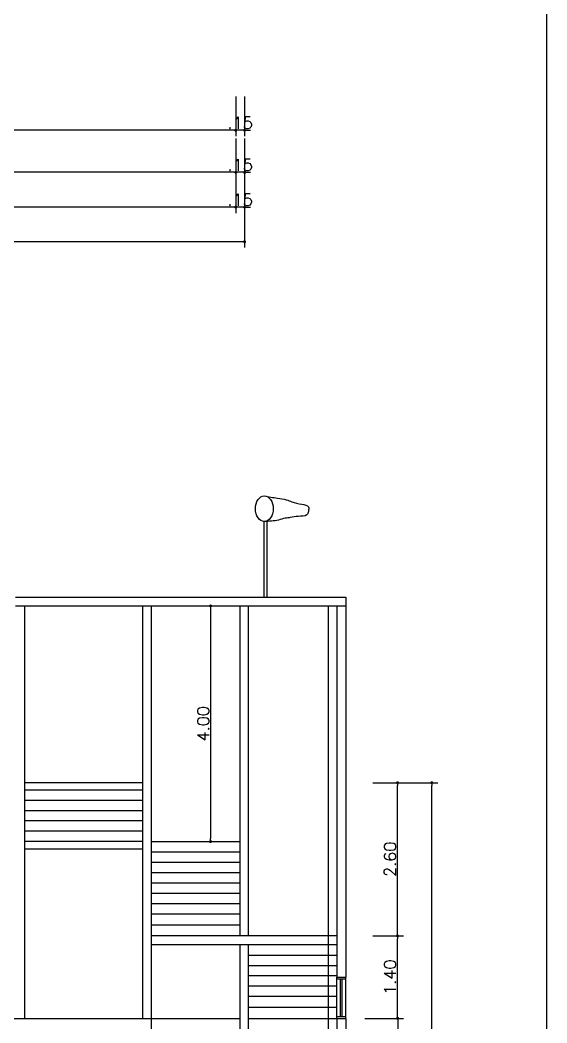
# Model space of a CAD drawing. Header units: millimetres. Extents: x 682 to 1119, y 341 to 434.
# Drawn here: x 1091.88 to 1100.81, y 357.61 to 374.63 of the extents above; entities that cross this region are included whole.
import ezdxf

# ---------------------------------------------------------------- set-up
doc = ezdxf.new("R2010")
doc.units = ezdxf.units.MM
doc.linetypes.add('CENTER2', pattern=[1.125, 0.75, -0.125, 0.125, -0.125])
for name, color, linetype in [('AR-ALVENARIA_EM_VISTA-001-C', 1, 'Continuous'), ('AR-ALVENARIA_EM_VISTA-002-C', 2, 'Continuous'), ('AR-ALVENARIA_EM_VISTA-004-C', 4, 'Continuous'), ('AR-CARIMBO-002-C', 2, 'Continuous'), ('AR-COBERTURA_EM_VISTA-002-C', 2, 'Continuous'), ('AR-COTAS-001-C', 1, 'Continuous'), ('AR-LINHA_DE_CORTE-007-E', 7, 'CENTER2'), ('AR-PISO_EM_PLANTA-001-C', 1, 'Continuous')]:
    doc.layers.add(name, color=color, linetype=linetype)
doc.styles.add('ROMANS', font='romans')
doc.dimstyles.new('ISO-25_WS', dxfattribs={"dimscale": 0.282828, "dimtxt": 0.8, "dimasz": 2, "dimexe": 0.1, "dimexo": 0.625, "dimgap": 0.325, "dimtad": 1, "dimzin": 4, "dimdsep": 46, "dimtxsty": 'Standard', "dimsah": 1, "dimcen": 2.5, "dimadec": 0, "dimazin": 0, "dimtfac": 1, "dimtdec": 0, "dimtmove": 2, "dimatfit": 3, "dimfxl": 1, "dimtolj": 1, "dimtzin": 0, "dimarcsym": 0})

# ---------------------------------------------------------------- blocks, each defined once
blk = doc.blocks.new('_DOT')
at = {"color": 0, "linetype": 'ByBlock'}
blk.add_line((-0.5, 0), (-1, 0), dxfattribs=at)
at = {"color": 0, "linetype": 'ByBlock', "const_width": 0.5}
blk.add_lwpolyline([(-0.25, 0, 1), (0.25, 0, 1)], format="xyb", close=True, dxfattribs=at)
blk = doc.blocks.new('*D162')
at = {"layer": 'AR-COTAS-001-C', "color": 1, "lineweight": -2}
for p, q in [((1042.916, 374.305), (1042.916, 370.771)), ((1095.684, 372.305), (1095.684, 370.771)), ((1095.634, 370.871), (1042.966, 370.871))]:
    blk.add_line(p, q, dxfattribs=at)
at = {"layer": 'DEFPOINTS', "color": 0}
for p in [(1042.916, 374.405), (1095.684, 372.405), (1042.916, 370.871)]:
    blk.add_point(p, dxfattribs=at)
at = {"layer": 'AR-COTAS-001-C', "color": 1, "lineweight": -2, "xscale": 0.05, "yscale": 0.05, "zscale": 0.05, "rotation": 180}
blk.add_blockref('_DOT', (1042.916, 370.871), dxfattribs=at)
at = {"layer": 'AR-COTAS-001-C', "color": 1, "lineweight": -2, "xscale": 0.05, "yscale": 0.05, "zscale": 0.05}
blk.add_blockref('_DOT', (1095.684, 370.871), dxfattribs=at)
at = {"layer": 'AR-COTAS-001-C', "color": 3, "insert": (1069.3, 371.051), "char_height": 0.2, "attachment_point": 5, "style": 'ROMANS'}
blk.add_mtext('\\A1;53.00', dxfattribs=at)
blk = doc.blocks.new('*D179')
at = {"layer": 'AR-COTAS-001-C', "color": 1, "lineweight": -2}
for p, q in [((1052.281, 372.033), (1052.281, 371.358)), ((1095.534, 372.033), (1095.534, 371.358)), ((1095.484, 371.458), (1052.331, 371.458))]:
    blk.add_line(p, q, dxfattribs=at)
at = {"layer": 'DEFPOINTS', "color": 0}
for p in [(1052.281, 372.133), (1095.534, 372.133), (1052.281, 371.458)]:
    blk.add_point(p, dxfattribs=at)
at = {"layer": 'AR-COTAS-001-C', "color": 1, "lineweight": -2, "xscale": 0.05, "yscale": 0.05, "zscale": 0.05, "rotation": 180}
blk.add_blockref('_DOT', (1052.281, 371.458), dxfattribs=at)
at = {"layer": 'AR-COTAS-001-C', "color": 1, "lineweight": -2, "xscale": 0.05, "yscale": 0.05, "zscale": 0.05}
blk.add_blockref('_DOT', (1095.534, 371.458), dxfattribs=at)
at = {"layer": 'AR-COTAS-001-C', "color": 3, "insert": (1073.908, 371.583), "char_height": 0.2, "attachment_point": 5, "style": 'ROMANS'}
blk.add_mtext('\\A1;43.25', dxfattribs=at)
blk = doc.blocks.new('*D86')
at = {"layer": 'AR-COTAS-001-C', "color": 1, "lineweight": -2}
for p, q in [((1083.781, 372.624), (1083.781, 371.949)), ((1095.534, 372.624), (1095.534, 371.949)), ((1095.484, 372.049), (1083.831, 372.049))]:
    blk.add_line(p, q, dxfattribs=at)
at = {"layer": 'DEFPOINTS', "color": 0}
for p in [(1083.781, 372.724), (1095.534, 372.724), (1083.781, 372.049)]:
    blk.add_point(p, dxfattribs=at)
at = {"layer": 'AR-COTAS-001-C', "color": 1, "lineweight": -2, "xscale": 0.05, "yscale": 0.05, "zscale": 0.05, "rotation": 180}
blk.add_blockref('_DOT', (1083.781, 372.049), dxfattribs=at)
at = {"layer": 'AR-COTAS-001-C', "color": 1, "lineweight": -2, "xscale": 0.05, "yscale": 0.05, "zscale": 0.05}
blk.add_blockref('_DOT', (1095.534, 372.049), dxfattribs=at)
at = {"layer": 'AR-COTAS-001-C', "color": 3, "insert": (1089.658, 372.174), "char_height": 0.2, "attachment_point": 5, "style": 'ROMANS'}
blk.add_mtext('\\A1;11.75', dxfattribs=at)
blk = doc.blocks.new('*D103')
at = {"layer": 'AR-COTAS-001-C', "color": 1, "lineweight": -2}
for p, q in [((1085.281, 373.338), (1085.281, 372.663)), ((1095.534, 373.338), (1095.534, 372.663)), ((1095.484, 372.763), (1085.331, 372.763))]:
    blk.add_line(p, q, dxfattribs=at)
at = {"layer": 'DEFPOINTS', "color": 0}
for p in [(1085.281, 373.438), (1095.534, 373.438), (1085.281, 372.763)]:
    blk.add_point(p, dxfattribs=at)
at = {"layer": 'AR-COTAS-001-C', "color": 1, "lineweight": -2, "xscale": 0.05, "yscale": 0.05, "zscale": 0.05, "rotation": 180}
blk.add_blockref('_DOT', (1085.281, 372.763), dxfattribs=at)
at = {"layer": 'AR-COTAS-001-C', "color": 1, "lineweight": -2, "xscale": 0.05, "yscale": 0.05, "zscale": 0.05}
blk.add_blockref('_DOT', (1095.534, 372.763), dxfattribs=at)
at = {"layer": 'AR-COTAS-001-C', "color": 3, "insert": (1090.408, 372.888), "char_height": 0.2, "attachment_point": 5, "style": 'ROMANS'}
blk.add_mtext('\\A1;10.25', dxfattribs=at)
blk = doc.blocks.new('*D104')
at = {"layer": 'AR-COTAS-001-C', "color": 1, "lineweight": -2}
for p, q in [((1095.534, 373.338), (1095.534, 372.663)), ((1095.684, 373.338), (1095.684, 372.663)), ((1095.484, 372.763), (1095.434, 372.763)), ((1095.684, 372.763), (1095.534, 372.763)), ((1095.734, 372.763), (1095.784, 372.763))]:
    blk.add_line(p, q, dxfattribs=at)
at = {"layer": 'DEFPOINTS', "color": 0}
for p in [(1095.534, 373.438), (1095.684, 373.438), (1095.534, 372.763)]:
    blk.add_point(p, dxfattribs=at)
at = {"layer": 'AR-COTAS-001-C', "color": 1, "lineweight": -2, "xscale": 0.05, "yscale": 0.05, "zscale": 0.05}
blk.add_blockref('_DOT', (1095.534, 372.763), dxfattribs=at)
at = {"layer": 'AR-COTAS-001-C', "color": 1, "lineweight": -2, "xscale": 0.05, "yscale": 0.05, "zscale": 0.05, "rotation": 180}
blk.add_blockref('_DOT', (1095.684, 372.763), dxfattribs=at)
at = {"layer": 'AR-COTAS-001-C', "color": 3, "insert": (1095.609, 372.888), "char_height": 0.2, "attachment_point": 5, "style": 'ROMANS'}
blk.add_mtext('\\A1;.15', dxfattribs=at)
blk = doc.blocks.new('*D105')
at = {"layer": 'AR-COTAS-001-C', "color": 1, "lineweight": -2}
for p, q in [((1095.534, 372.624), (1095.534, 371.949)), ((1095.684, 372.624), (1095.684, 371.949)), ((1095.484, 372.049), (1095.434, 372.049)), ((1095.684, 372.049), (1095.534, 372.049)), ((1095.734, 372.049), (1095.784, 372.049))]:
    blk.add_line(p, q, dxfattribs=at)
at = {"layer": 'DEFPOINTS', "color": 0}
for p in [(1095.534, 372.724), (1095.684, 372.724), (1095.534, 372.049)]:
    blk.add_point(p, dxfattribs=at)
at = {"layer": 'AR-COTAS-001-C', "color": 1, "lineweight": -2, "xscale": 0.05, "yscale": 0.05, "zscale": 0.05}
blk.add_blockref('_DOT', (1095.534, 372.049), dxfattribs=at)
at = {"layer": 'AR-COTAS-001-C', "color": 1, "lineweight": -2, "xscale": 0.05, "yscale": 0.05, "zscale": 0.05, "rotation": 180}
blk.add_blockref('_DOT', (1095.684, 372.049), dxfattribs=at)
at = {"layer": 'AR-COTAS-001-C', "color": 3, "insert": (1095.609, 372.174), "char_height": 0.2, "attachment_point": 5, "style": 'ROMANS'}
blk.add_mtext('\\A1;.15', dxfattribs=at)
blk = doc.blocks.new('*D106')
at = {"layer": 'AR-COTAS-001-C', "color": 1, "lineweight": -2}
for p, q in [((1095.534, 372.033), (1095.534, 371.358)), ((1095.684, 372.033), (1095.684, 371.358)), ((1095.484, 371.458), (1095.434, 371.458)), ((1095.684, 371.458), (1095.534, 371.458)), ((1095.734, 371.458), (1095.784, 371.458))]:
    blk.add_line(p, q, dxfattribs=at)
at = {"layer": 'DEFPOINTS', "color": 0}
for p in [(1095.534, 372.133), (1095.684, 372.133), (1095.534, 371.458)]:
    blk.add_point(p, dxfattribs=at)
at = {"layer": 'AR-COTAS-001-C', "color": 1, "lineweight": -2, "xscale": 0.05, "yscale": 0.05, "zscale": 0.05}
blk.add_blockref('_DOT', (1095.534, 371.458), dxfattribs=at)
at = {"layer": 'AR-COTAS-001-C', "color": 1, "lineweight": -2, "xscale": 0.05, "yscale": 0.05, "zscale": 0.05, "rotation": 180}
blk.add_blockref('_DOT', (1095.684, 371.458), dxfattribs=at)
at = {"layer": 'AR-COTAS-001-C', "color": 3, "insert": (1095.609, 371.583), "char_height": 0.2, "attachment_point": 5, "style": 'ROMANS'}
blk.add_mtext('\\A1;.15', dxfattribs=at)
blk = doc.blocks.new('*D130')
at = {"layer": 'AR-LINHA_DE_CORTE-007-E', "color": 1, "linetype": 'ByBlock', "lineweight": -2}
for p, q in [((1098.174, 361.69), (1098.959, 361.69)), ((1098.859, 345.34), (1098.859, 361.64)), ((1098.408, 345.29), (1098.959, 345.29))]:
    blk.add_line(p, q, dxfattribs=at)
at = {"layer": 'DEFPOINTS', "color": 0, "linetype": 'ByBlock'}
for p in [(1098.074, 361.69), (1098.859, 361.69), (1098.308, 345.29)]:
    blk.add_point(p, dxfattribs=at)
at = {"layer": 'AR-LINHA_DE_CORTE-007-E', "color": 1, "linetype": 'ByBlock', "lineweight": -2, "xscale": 0.05, "yscale": 0.05, "zscale": 0.05}
for p, rotation in [((1098.859, 361.69), 90), ((1098.859, 345.29), 270)]:
    blk.add_blockref('_DOT', p, dxfattribs=dict(at, rotation=rotation))
at = {"layer": 'AR-LINHA_DE_CORTE-007-E', "color": 3, "linetype": 'ByBlock', "insert": (1098.734, 353.49), "char_height": 0.2, "attachment_point": 5, "rotation": 90, "style": 'ROMANS'}
blk.add_mtext('\\A1;16.40', dxfattribs=at)
blk = doc.blocks.new('*D131')
at = {"layer": 'AR-COBERTURA_EM_VISTA-002-C', "color": 1, "linetype": 'ByBlock', "lineweight": -2}
for p, q in [((1097.856, 359.09), (1098.376, 359.09)), ((1098.276, 357.74), (1098.276, 359.04)), ((1097.856, 357.69), (1098.376, 357.69))]:
    blk.add_line(p, q, dxfattribs=at)
at = {"layer": 'DEFPOINTS', "color": 0, "linetype": 'ByBlock'}
for p in [(1097.756, 359.09), (1098.276, 359.09), (1097.756, 357.69)]:
    blk.add_point(p, dxfattribs=at)
at = {"layer": 'AR-COBERTURA_EM_VISTA-002-C', "color": 1, "linetype": 'ByBlock', "lineweight": -2, "xscale": 0.05, "yscale": 0.05, "zscale": 0.05}
for p, rotation in [((1098.276, 359.09), 90), ((1098.276, 357.69), 270)]:
    blk.add_blockref('_DOT', p, dxfattribs=dict(at, rotation=rotation))
at = {"layer": 'AR-COBERTURA_EM_VISTA-002-C', "color": 3, "linetype": 'ByBlock', "insert": (1098.151, 358.39), "char_height": 0.2, "attachment_point": 5, "rotation": 90, "style": 'ROMANS'}
blk.add_mtext('\\A1;1.40', dxfattribs=at)
blk = doc.blocks.new('*D135')
at = {"layer": 'AR-COTAS-001-C', "color": 1, "lineweight": -2}
for p, q in [((1097.721, 357.69), (1098.381, 357.69)), ((1098.281, 357.64), (1098.281, 354.74)), ((1097.871, 354.69), (1098.381, 354.69))]:
    blk.add_line(p, q, dxfattribs=at)
at = {"layer": 'DEFPOINTS', "color": 0}
for p in [(1097.621, 357.69), (1097.771, 354.69), (1098.281, 354.69)]:
    blk.add_point(p, dxfattribs=at)
at = {"layer": 'AR-COTAS-001-C', "color": 1, "lineweight": -2, "xscale": 0.05, "yscale": 0.05, "zscale": 0.05}
for p, rotation in [((1098.281, 357.69), 90), ((1098.281, 354.69), 270)]:
    blk.add_blockref('_DOT', p, dxfattribs=dict(at, rotation=rotation))
at = {"layer": 'AR-COTAS-001-C', "color": 3, "insert": (1098.156, 356.19), "char_height": 0.2, "attachment_point": 5, "rotation": 90, "style": 'ROMANS'}
blk.add_mtext('\\A1;3.00', dxfattribs=at)
blk = doc.blocks.new('*D136')
at = {"layer": 'AR-COBERTURA_EM_VISTA-002-C', "color": 1, "linetype": 'ByBlock', "lineweight": -2}
for p, q in [((1097.856, 361.69), (1098.376, 361.69)), ((1098.276, 359.14), (1098.276, 361.64)), ((1097.856, 359.09), (1098.376, 359.09))]:
    blk.add_line(p, q, dxfattribs=at)
at = {"layer": 'DEFPOINTS', "color": 0, "linetype": 'ByBlock'}
for p in [(1097.756, 361.69), (1098.276, 361.69), (1097.756, 359.09)]:
    blk.add_point(p, dxfattribs=at)
at = {"layer": 'AR-COBERTURA_EM_VISTA-002-C', "color": 1, "linetype": 'ByBlock', "lineweight": -2, "xscale": 0.05, "yscale": 0.05, "zscale": 0.05}
for p, rotation in [((1098.276, 361.69), 90), ((1098.276, 359.09), 270)]:
    blk.add_blockref('_DOT', p, dxfattribs=dict(at, rotation=rotation))
at = {"layer": 'AR-COBERTURA_EM_VISTA-002-C', "color": 3, "linetype": 'ByBlock', "insert": (1098.151, 360.39), "char_height": 0.2, "attachment_point": 5, "rotation": 90, "style": 'ROMANS'}
blk.add_mtext('\\A1;2.60', dxfattribs=at)
blk = doc.blocks.new('*D137')
at = {"layer": 'AR-COTAS-001-C', "color": 1, "lineweight": -2}
for p, q in [((1094.547, 364.69), (1095.207, 364.69)), ((1095.107, 364.64), (1095.107, 360.74)), ((1094.697, 360.69), (1095.207, 360.69))]:
    blk.add_line(p, q, dxfattribs=at)
at = {"layer": 'DEFPOINTS', "color": 0}
for p in [(1094.447, 364.69), (1094.597, 360.69), (1095.107, 360.69)]:
    blk.add_point(p, dxfattribs=at)
at = {"layer": 'AR-COTAS-001-C', "color": 1, "lineweight": -2, "xscale": 0.05, "yscale": 0.05, "zscale": 0.05}
for p, rotation in [((1095.107, 364.69), 90), ((1095.107, 360.69), 270)]:
    blk.add_blockref('_DOT', p, dxfattribs=dict(at, rotation=rotation))
at = {"layer": 'AR-COTAS-001-C', "color": 3, "insert": (1094.982, 362.69), "char_height": 0.2, "attachment_point": 5, "rotation": 90, "style": 'ROMANS'}
blk.add_mtext('\\A1;4.00', dxfattribs=at)

msp = doc.modelspace()

# ---------------------------------------------------------------- linework, layer by layer
at = {"layer": 'AR-ALVENARIA_EM_VISTA-001-C', "ltscale": 2}
for p, q in [((1097.1, 364.69), (1097.1, 356.09)), ((1093.95, 361.69), (1091.95, 361.69)), ((1093.95, 361.565), (1091.95, 361.565)), ((1093.95, 361.39), (1091.95, 361.39)), ((1093.95, 361.215), (1091.95, 361.215)), ((1093.95, 361.04), (1091.95, 361.04)), ((1093.95, 360.865), (1091.95, 360.865)), ((1093.95, 360.69), (1091.95, 360.69)), ((1094.1, 360.69), (1095.6, 360.69)), ((1093.95, 360.56), (1091.95, 360.56)), ((1094.1, 360.515), (1095.6, 360.515)), ((1094.1, 360.34), (1095.6, 360.34)), ((1094.1, 360.165), (1095.6, 360.165)), ((1094.1, 359.99), (1095.6, 359.99)), ((1094.1, 359.815), (1095.6, 359.815)), ((1094.1, 359.64), (1095.6, 359.64)), ((1094.1, 359.465), (1095.6, 359.465)), ((1094.1, 359.28), (1095.6, 359.28)), ((1095.75, 358.765), (1097.25, 358.765)), ((1095.75, 358.59), (1097.25, 358.59)), ((1095.75, 358.415), (1097.25, 358.415)), ((1095.75, 358.24), (1097.25, 358.24)), ((1095.75, 358.065), (1097.25, 358.065)), ((1095.75, 357.88), (1097.25, 357.88)), ((1094.1, 357.69), (1095.6, 357.69)), ((1095.75, 357.69), (1097.25, 357.69))]:
    msp.add_line(p, q, dxfattribs=at)
at = {"layer": 'AR-ALVENARIA_EM_VISTA-002-C', "ltscale": 2}
for p, q in [((1095.6, 364.69), (1095.6, 359.09)), ((1095.75, 359.09), (1095.75, 364.69)), ((1095.6, 358.94), (1095.6, 356.09)), ((1095.75, 356.09), (1095.75, 358.94))]:
    msp.add_line(p, q, dxfattribs=at)
at = {"layer": 'AR-ALVENARIA_EM_VISTA-004-C', "ltscale": 2}
for p, q in [((1091.8, 364.84), (1097.4, 364.84)), ((1097.4, 364.84), (1097.4, 358.39)), ((1091.8, 364.69), (1097.4, 364.69)), ((1091.95, 364.69), (1091.95, 357.69)), ((1093.95, 364.69), (1093.95, 357.69)), ((1094.1, 364.69), (1094.1, 350.09)), ((1097.25, 364.69), (1097.25, 358.39)), ((1097.25, 359.09), (1094.1, 359.09)), ((1097.25, 358.94), (1094.1, 358.94)), ((1097.25, 358.39), (1097.4, 358.39)), ((1041.07, 357.69), (1094.1, 357.69)), ((1097.25, 357.69), (1097.25, 355.39)), ((1097.25, 357.69), (1097.4, 357.69)), ((1097.4, 357.69), (1097.4, 355.39))]:
    msp.add_line(p, q, dxfattribs=at)
at = {"layer": 'AR-CARIMBO-002-C', "ltscale": 2}
msp.add_line((1100.811, 345.29), (1100.811, 423.627), dxfattribs=at)
at = {"layer": 'AR-PISO_EM_PLANTA-001-C', "linetype": 'Continuous'}
for p, q in [((1096.018, 364.84), (1096.018, 366.122)), ((1096.068, 364.84), (1096.068, 366.124))]:
    msp.add_line(p, q, dxfattribs=at)
at = {"layer": 'AR-PISO_EM_PLANTA-001-C', "linetype": 'ByBlock', "ltscale": 5}
for p, q in [((1097.25, 357.69), (1097.25, 358.39)), ((1097.25, 358.36), (1097.4, 358.36)), ((1097.31, 357.72), (1097.31, 358.36)), ((1097.34, 357.72), (1097.34, 358.36)), ((1097.4, 357.69), (1097.4, 358.39)), ((1097.25, 357.72), (1097.4, 357.72))]:
    msp.add_line(p, q, dxfattribs=at)
at = {"layer": 'AR-PISO_EM_PLANTA-001-C', "linetype": 'Continuous'}
msp.add_ellipse((1096.018, 366.34), major_axis=(0, 0.218), ratio=0.690302, dxfattribs=at)
msp.add_spline([(1096.018, 366.558), (1096.242, 366.519), (1096.391, 366.491), (1096.484, 366.457), (1096.656, 366.415), (1096.765, 366.369), (1096.765, 366.293), (1096.739, 366.236), (1096.591, 366.21), (1096.458, 366.189), (1096.372, 366.179), (1096.258, 366.148), (1096.018, 366.122)], degree=3, dxfattribs=at)

# ---------------------------------------------------------------- dimensions: what is measured, and where the dimension line sits
at = {"layer": 'AR-COBERTURA_EM_VISTA-002-C', "linetype": 'ByBlock', "ltscale": 5}
for base, p1, p2, picture, middle in [((1098.276, 361.69), (1097.756, 359.09), (1097.756, 361.69), '*D136', (1098.151, 360.39)), ((1098.276, 359.09), (1097.756, 357.69), (1097.756, 359.09), '*D131', (1098.151, 358.39))]:
    dim = msp.add_linear_dim(base=base, p1=p1, p2=p2, angle=90, dimstyle='ISO-25_WS', override={"dimscale": 0.05, "dimtxt": 4, "dimasz": 1, "dimexe": 2, "dimexo": 2, "dimgap": 0.5, "dimzin": 5, "dimtxsty": 'ROMANS', "dimblk1": 'DOT', "dimblk2": 'DOT', "dimdle": 0.2, "dimclrd": 1, "dimclre": 1, "dimclrt": 3, "dimtdec": 2, "dimtix": 1, "dimtzin": 1}, dxfattribs=at)
    dim.commit()
    dim.dimension.update_dxf_attribs({"geometry": picture, "text_midpoint": middle})
at = {"layer": 'AR-COTAS-001-C', "ltscale": 5}
dim = msp.add_linear_dim(base=(1042.916, 370.871), p1=(1095.684, 372.405), p2=(1042.916, 374.405), text='53.00', dimstyle='ISO-25_WS', override={"dimscale": 0.05, "dimtxt": 4, "dimasz": 1, "dimexe": 2, "dimexo": 2, "dimgap": 0.5, "dimzin": 5, "dimtxsty": 'ROMANS', "dimblk1": 'DOT', "dimblk2": 'DOT', "dimdle": 0.2, "dimclrd": 1, "dimclre": 1, "dimclrt": 3, "dimtdec": 2, "dimtix": 1, "dimtzin": 1}, dxfattribs=at)
dim.commit()
dim.dimension.update_dxf_attribs({"geometry": '*D162', "text_midpoint": (1069.3, 371.051), "dimtype": 160})
for base, p1, p2, angle, picture, middle in [((1085.281, 372.763), (1095.534, 373.438), (1085.281, 373.438), 180, '*D103', (1090.408, 372.888)), ((1095.534, 372.763), (1095.684, 373.438), (1095.534, 373.438), 180, '*D104', (1095.609, 372.888)), ((1083.781, 372.049), (1095.534, 372.724), (1083.781, 372.724), 180, '*D86', (1089.658, 372.174)), ((1095.534, 372.049), (1095.684, 372.724), (1095.534, 372.724), 180, '*D105', (1095.609, 372.174)), ((1052.281, 371.458), (1095.534, 372.133), (1052.281, 372.133), 180, '*D179', (1073.908, 371.583)), ((1095.534, 371.458), (1095.684, 372.133), (1095.534, 372.133), 180, '*D106', (1095.609, 371.583)), ((1095.107, 360.69), (1094.447, 364.69), (1094.597, 360.69), 90, '*D137', (1094.982, 362.69)), ((1098.281, 354.69), (1097.621, 357.69), (1097.771, 354.69), 90, '*D135', (1098.156, 356.19))]:
    dim = msp.add_linear_dim(base=base, p1=p1, p2=p2, angle=angle, dimstyle='ISO-25_WS', override={"dimscale": 0.05, "dimtxt": 4, "dimasz": 1, "dimexe": 2, "dimexo": 2, "dimgap": 0.5, "dimzin": 5, "dimtxsty": 'ROMANS', "dimblk1": 'DOT', "dimblk2": 'DOT', "dimdle": 0.2, "dimclrd": 1, "dimclre": 1, "dimclrt": 3, "dimtdec": 2, "dimtix": 1, "dimtzin": 1}, dxfattribs=at)
    dim.commit()
    dim.dimension.update_dxf_attribs({"geometry": picture, "text_midpoint": middle})
at = {"layer": 'AR-LINHA_DE_CORTE-007-E', "linetype": 'ByBlock', "ltscale": 5}
dim = msp.add_linear_dim(base=(1098.859, 361.69), p1=(1098.308, 345.29), p2=(1098.074, 361.69), angle=90, dimstyle='ISO-25_WS', override={"dimscale": 0.05, "dimtxt": 4, "dimasz": 1, "dimexe": 2, "dimexo": 2, "dimgap": 0.5, "dimzin": 5, "dimtxsty": 'ROMANS', "dimblk1": 'DOT', "dimblk2": 'DOT', "dimdle": 0.2, "dimclrd": 1, "dimclre": 1, "dimclrt": 3, "dimtdec": 2, "dimtix": 1, "dimtzin": 1}, dxfattribs=at)
dim.commit()
dim.dimension.update_dxf_attribs({"geometry": '*D130', "text_midpoint": (1098.734, 353.49)})

doc.saveas('drawing.dxf')
